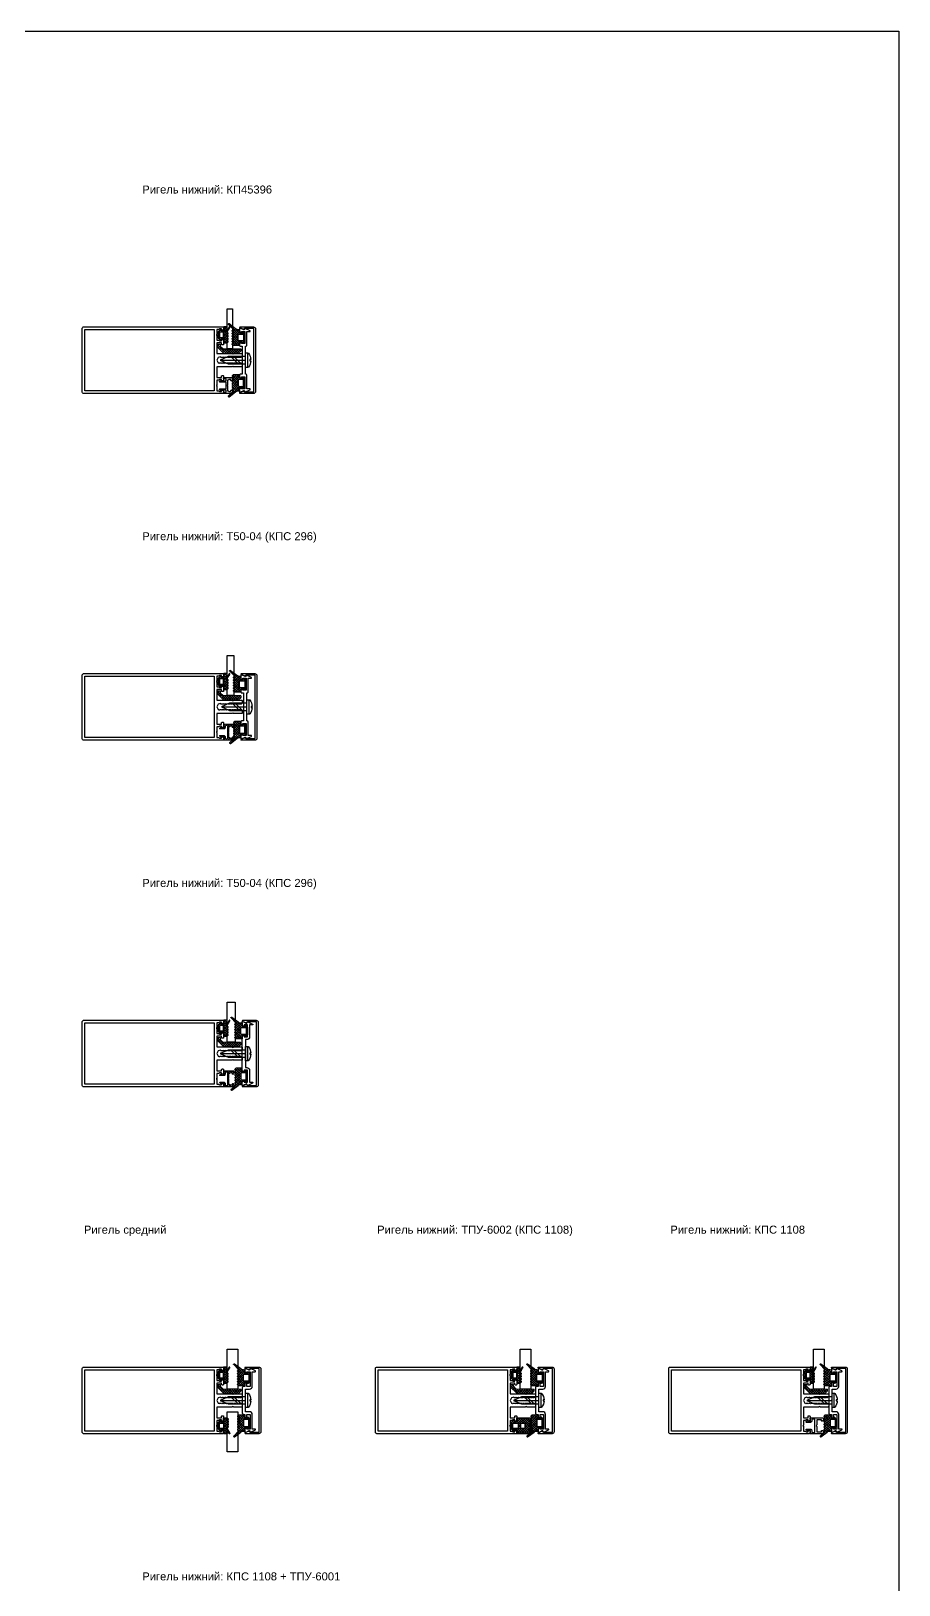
# Model space of a CAD drawing. Header units: millimetres. Extents: x 1744 to 18744, y -2272 to 2782.
# Drawn here: x 13064 to 13715, y 1411 to 2576 of the extents above; entities that cross this region are included whole.
import ezdxf

# ---------------------------------------------------------------- set-up
doc = ezdxf.new("R2010")
doc.units = ezdxf.units.MM
doc.layers.add('Steklopaket', color=5, linetype='Continuous')
doc.layers.add('подписи', color=7, linetype='Continuous')
doc.layers.add('Уплотнители', color=1, linetype='Continuous', lineweight=20)
doc.layers.add('Штриховка', color=1, linetype='Continuous', lineweight=5)
doc.styles.get("Standard").update_dxf_attribs({"font": 'arial.ttf'})

# ---------------------------------------------------------------- blocks, each defined once
blk = doc.blocks.new('КП45550')
at = {"color": 217, "true_color": 0x93278f}
blk.add_lwpolyline([(-5, 6.4, -0.198912), (-4.9, 6.6), (-4.5, 7), (-4.9, 7.4, -0.198912), (-5, 7.6), (-5, 19), (-13, 19), (-13, 15.5), (-12, 15.5, -0.414214), (-11.5, 15), (-11.5, 14.5, -0.414214), (-12, 14), (-14.4, 14, -0.116434), (-14.6, 14), (-15.3, 14.4, -0.284079), (-15.5, 14.7), (-15.5, 15.2, -0.414214), (-15.2, 15.5), (-14.5, 15.5), (-14.5, 17), (-14.9, 17.4, -0.198912), (-15, 17.6), (-15, 19), (-18.6, 19, -0.284079), (-18.8, 19.2), (-19, 19.5), (-19.2, 19.2, -0.284079), (-19.4, 19), (-23, 19), (-23, 17.6, -0.198912), (-23.1, 17.4), (-23.5, 17), (-23.5, 15.5), (-22.8, 15.5, -0.414214), (-22.5, 15.2), (-22.5, 14.7, -0.284079), (-22.7, 14.4), (-23.4, 14, -0.116434), (-23.6, 14), (-24.5, 14, -0.414214), (-25, 14.5), (-25, 119, -0.414214), (-24, 120), (24, 120, -0.414214), (25, 119), (25, 14.5, -0.414214), (24.5, 14), (23.6, 14, -0.116434), (23.4, 14), (22.7, 14.4, -0.284079), (22.5, 14.7), (22.5, 15.2, -0.414214), (22.8, 15.5), (23.5, 15.5), (23.5, 17), (23.1, 17.4, -0.198912), (23, 17.6), (23, 19), (19.4, 19, -0.284079), (19.2, 19.2), (19, 19.5), (18.8, 19.2, -0.284079), (18.6, 19), (15, 19), (15, 17.6, -0.198912), (14.9, 17.4), (14.5, 17), (14.5, 15.5), (15.2, 15.5, -0.414214), (15.5, 15.2), (15.5, 14.7, -0.284079), (15.3, 14.4), (14.6, 14, -0.116434), (14.4, 14), (12, 14, -0.414214), (11.5, 14.5), (11.5, 15, -0.414214), (12, 15.5), (13, 15.5), (13, 19), (5, 19), (5, 7.6, -0.198912), (4.9, 7.4), (4.5, 7), (4.9, 6.6, -0.198912), (5, 6.4), (5, 0.5, -0.414214), (4.5, 0), (3.1, 0, -0.198912), (2.9, 0.1), (2.1, 0.9, -0.198912), (2, 1.1), (2, 1.5, -0.284079), (2.2, 1.7), (2.5, 1.9), (2.2, 2.1, -0.284079), (2, 2.3), (2, 3.3, -0.284079), (2.2, 3.5), (2.5, 3.7), (2.2, 3.9, -0.284079), (2, 4.1), (2, 5.1, -0.284079), (2.2, 5.3), (2.5, 5.5), (2.2, 5.7, -0.284079), (2, 5.9), (2, 6.9, -0.284079), (2.2, 7.1), (2.5, 7.3), (2.2, 7.5, -0.284079), (2, 7.7), (2, 8.7, -0.284079), (2.2, 8.9), (2.5, 9.1), (2.2, 9.3, -0.284079), (2, 9.5), (2, 10.5, -0.284079), (2.2, 10.7), (2.5, 10.9), (2.2, 11.1, -0.284079), (2, 11.3), (2, 12.3, -0.284079), (2.2, 12.5), (2.5, 12.7), (2.2, 12.9, -0.284079), (2, 13.1), (2, 14.1, -0.284079), (2.2, 14.3), (2.5, 14.5), (2.2, 14.7, -0.284079), (2, 14.9), (2, 15.9, -0.284079), (2.2, 16.1), (2.5, 16.3), (2, 18), (0, 19), (-2, 18), (-2, 17.6, -0.284079), (-2.2, 17.4), (-2.5, 17.2), (-2.2, 17, -0.284079), (-2, 16.8), (-2, 15.8, -0.284079), (-2.2, 15.6), (-2.5, 15.4), (-2.2, 15.2, -0.284079), (-2, 15), (-2, 14, -0.284079), (-2.2, 13.8), (-2.5, 13.6), (-2.2, 13.4, -0.284079), (-2, 13.2), (-2, 12.2, -0.284079), (-2.2, 12), (-2.5, 11.8), (-2.2, 11.6, -0.284079), (-2, 11.4), (-2, 10.4, -0.284079), (-2.2, 10.2), (-2.5, 10), (-2.2, 9.8, -0.284079), (-2, 9.6), (-2, 8.6, -0.284079), (-2.2, 8.4), (-2.5, 8.2), (-2.2, 8, -0.284079), (-2, 7.8), (-2, 6.8, -0.284079), (-2.2, 6.6), (-2.5, 6.4), (-2.2, 6.2, -0.284079), (-2, 6), (-2, 5, -0.284079), (-2.2, 4.8), (-2.5, 4.6), (-2.2, 4.4, -0.284079), (-2, 4.2), (-2, 3.2, -0.284079), (-2.2, 3), (-2.5, 2.8), (-2.2, 2.6, -0.284079), (-2, 2.4), (-2, 1.1, -0.198912), (-2.1, 0.9), (-2.9, 0.1, -0.198912), (-3.1, 0), (-4.5, 0, -0.414214), (-5, 0.5)], format="xyb", close=True, dxfattribs=at)
blk.add_lwpolyline([(23, 21), (-23, 21), (-23, 118), (23, 118)], close=True, dxfattribs=at)
blk = doc.blocks.new('ТПУ-6001')
at = {"true_color": 0xafd9aa}
h = blk.add_hatch(dxfattribs=at)
h.set_pattern_fill('ANSI37', color=9, scale=10, angle=180, style=0)
h.set_pattern_definition([(225, (-3851.2058, 2316.4733), (0.88388348, -0.88388348), []), (315, (-3851.2058, 2316.4733), (0.88388348, 0.88388348), [])])
edge = h.paths.add_edge_path(flags=16)
edge.add_line((1.8, -1), (-1.8, -1))
edge.add_arc((-1.8, -1.2), 0.25, 90, 180)
edge.add_line((-2, -1.2), (-2, -3.8))
edge.add_arc((-1.8, -3.8), 0.25, 180, 270)
edge.add_line((-1.8, -4), (1.8, -4))
edge.add_arc((1.8, -3.8), 0.25, 270, 360)
edge.add_line((2, -3.8), (2, -1.2))
edge.add_arc((1.8, -1.2), 0.25, 0, 90)
edge = h.paths.add_edge_path()
edge.add_line((2.4, -5.7), (4, -6.6))
edge.add_arc((4.2, -6.4), 0.25, 241.5196, 270)
edge.add_line((4.2, -6.6), (5.8, -6.6))
edge.add_arc((5.8, -6.4), 0.25, 270, 360)
edge.add_line((6, -6.4), (6, -4.2))
edge.add_arc((5.8, -4.2), 0.25, 0, 90)
edge.add_line((5.8, -4), (3.2, -4))
edge.add_arc((3.2, -3.8), 0.25, 180, 270, ccw=False)
edge.add_line((3, -3.8), (3, -2.2))
edge.add_arc((3.2, -2.2), 0.25, 90, 180, ccw=False)
edge.add_line((3.2, -2), (3.9, -2))
edge.add_arc((3.9, -1.8), 0.25, 270, 405.0646)
edge.add_line((4.1, -1.6), (2.6, -0.1))
edge.add_arc((2.4, -0.3), 0.25, 45.0646, 90)
edge.add_line((2.4, 0), (-2.4, 0))
edge.add_arc((-2.4, -0.3), 0.25, 90, 134.9354)
edge.add_line((-2.6, -0.1), (-4.1, -1.6))
edge.add_arc((-3.9, -1.8), 0.25, 134.9354, 270)
edge.add_line((-3.9, -2), (-3.2, -2))
edge.add_arc((-3.2, -2.2), 0.25, 0, 90, ccw=False)
edge.add_line((-3, -2.2), (-3, -3.8))
edge.add_arc((-3.2, -3.8), 0.25, -90, 0, ccw=False)
edge.add_line((-3.2, -4), (-5.8, -4))
edge.add_arc((-5.8, -4.2), 0.25, 90, 180)
edge.add_line((-6, -4.2), (-6, -6.5))
edge.add_arc((-5.7, -6.5), 0.25, 180, 225)
edge.add_line((-5.9, -6.7), (-5.2, -7.4))
edge.add_arc((-5, -7.2), 0.25, 225, 315)
edge.add_line((-4.8, -7.4), (-4.2, -6.8))
edge.add_arc((-4, -7), 0.25, 45, 135, ccw=False)
edge.add_line((-3.8, -6.8), (-3.2, -7.4))
edge.add_arc((-3, -7.2), 0.25, 225, 315)
edge.add_line((-2.8, -7.4), (-2.2, -6.8))
edge.add_arc((-2, -7), 0.25, 45, 135, ccw=False)
edge.add_line((-1.8, -6.8), (-1.2, -7.4))
edge.add_arc((-1, -7.2), 0.25, 225, 315)
edge.add_line((-0.8, -7.4), (-0.2, -6.8))
edge.add_arc((0, -7), 0.25, 45, 135, ccw=False)
edge.add_line((0.2, -6.8), (0.8, -7.4))
edge.add_arc((1, -7.2), 0.25, 225, 315)
edge.add_line((1.2, -7.4), (1.9, -6.7))
edge.add_arc((2, -6.9), 0.25, 61.5196, 135, ccw=False)
edge.add_line((2.2, -6.7), (5.6, -8.6))
edge.add_arc((5.7, -8.4), 0.25, 241.5196, 421.5196)
edge.add_line((5.9, -8.1), (2.1, -6.1))
edge.add_arc((2.3, -5.9), 0.25, 61.5196, 241.5196, ccw=False)
at = {"color": 9, "true_color": 0xafd9aa}
for points in [[(2.4, -5.7), (4, -6.6, 0.124913), (4.2, -6.6), (5.8, -6.6, 0.414214), (6, -6.4), (6, -4.2, 0.414214), (5.8, -4), (3.2, -4, -0.414214), (3, -3.8), (3, -2.2, -0.414214), (3.2, -2), (3.9, -2, 0.668587), (4.1, -1.6), (2.6, -0.1, 0.198619), (2.4, 0), (-2.4, 0, 0.198619), (-2.6, -0.1), (-4.1, -1.6, 0.668587), (-3.9, -2), (-3.2, -2, -0.414214), (-3, -2.2), (-3, -3.8, -0.414214), (-3.2, -4), (-5.8, -4, 0.414214), (-6, -4.2), (-6, -6.5, 0.198912), (-5.9, -6.7), (-5.2, -7.4, 0.414214), (-4.8, -7.4), (-4.2, -6.8, -0.414214), (-3.8, -6.8), (-3.2, -7.4, 0.414214), (-2.8, -7.4), (-2.2, -6.8, -0.414214), (-1.8, -6.8), (-1.2, -7.4, 0.414214), (-0.8, -7.4), (-0.2, -6.8, -0.414214), (0.2, -6.8), (0.8, -7.4, 0.414214), (1.2, -7.4), (1.9, -6.7, -0.332076), (2.2, -6.7), (5.6, -8.6, 1), (5.9, -8.1), (2.1, -6.1, -1)], [(1.8, -1), (-1.8, -1, 0.414214), (-2, -1.2), (-2, -3.8, 0.414214), (-1.8, -4), (1.8, -4, 0.414214), (2, -3.8), (2, -1.2, 0.414214)]]:
    blk.add_lwpolyline(points, format="xyb", close=True, dxfattribs=at)
blk = doc.blocks.new('КПС 917')
blk.add_lwpolyline([(10.5, 1.1), (0.6, 1.1, 0.198912), (0.4, 1), (0, 0.6), (-0.4, 1, 0.198912), (-0.6, 1.1), (-10.5, 1.1, 0.414214), (-11.5, 2.1), (-21.5, 2.1), (-21.5, 4.3, 0.414214), (-21.8, 4.6), (-21.8, 4.6, 0.291473), (-22.1, 4.4), (-23.8, 0.8, 0.414214), (-23.6, 0.4), (-22.9, 0.1, -0.414214), (-22.7, -0.3), (-24, -3, 0.548619), (-23.7, -3.4), (-21.6, -3.4, 0.116434), (-21.4, -3.4), (-20.7, -3, 0.284079), (-20.5, -2.7), (-20.5, -2.2, 0.414214), (-20.8, -1.9), (-21.5, -1.9), (-21.5, 0.6), (-12.5, 0.6), (-12.5, -1.9), (-13.2, -1.9, 0.414214), (-13.5, -2.2), (-13.5, -2.7, 0.284079), (-13.3, -3), (-12.6, -3.4, 0.116434), (-12.4, -3.4), (-11, -3.4, 0.414214), (-10.5, -2.9), (-10.5, -1.4), (10.5, -1.4), (10.5, -2.9, 0.414214), (11, -3.4), (12.4, -3.4, 0.116434), (12.6, -3.4), (13.3, -3, 0.284079), (13.5, -2.7), (13.5, -2.2, 0.414214), (13.2, -1.9), (12.5, -1.9), (12.5, 0.6), (21.5, 0.6), (21.5, -1.9), (20.8, -1.9, 0.414214), (20.5, -2.2), (20.5, -2.7, 0.284079), (20.7, -3), (21.4, -3.4, 0.116434), (21.6, -3.4), (23.7, -3.4, 0.548619), (24, -3), (22.7, -0.3, -0.414214), (22.9, 0.1), (23.6, 0.4, 0.414214), (23.8, 0.8), (22.1, 4.4, 0.291473), (21.8, 4.6), (21.8, 4.6, 0.414214), (21.5, 4.3), (21.5, 2.1), (11.5, 2.1, 0.414214)], format="xyb", close=True)
blk = doc.blocks.new('ТПУ-007ММ')
at = {"true_color": 0xafd9aa}
h = blk.add_hatch(dxfattribs=at)
h.set_pattern_fill('ANSI37', color=9, scale=10, angle=180, style=0)
h.set_pattern_definition([(225, (-3851.0623, 2334.4012), (0.88388348, -0.88388348), []), (315, (-3851.0623, 2334.4012), (0.88388348, 0.88388348), [])])
edge = h.paths.add_edge_path(flags=16)
edge.add_line((2.1, -1), (-2.1, -1))
edge.add_arc((-2.1, -1.5), 0.5, 90, 180)
edge.add_line((-2.6, -1.5), (-2.6, -4.5))
edge.add_arc((-2.1, -4.5), 0.5, 180, 270)
edge.add_line((-2.1, -5), (2.1, -5))
edge.add_arc((2.1, -4.5), 0.5, 270, 360)
edge.add_line((2.6, -4.5), (2.6, -1.5))
edge.add_arc((2.1, -1.5), 0.5, 0, 90)
edge = h.paths.add_edge_path()
edge.add_arc((-3.8, -2.2), 0.25, 0, 90, ccw=False)
edge.add_line((-3.6, -2.2), (-3.6, -3.8))
edge.add_arc((-3.8, -3.8), 0.25, -90, 0, ccw=False)
edge.add_line((-3.8, -4), (-5.8, -4))
edge.add_arc((-5.8, -4.2), 0.25, 90, 180)
edge.add_line((-6, -4.2), (-6, -8.6))
edge.add_arc((-5.8, -8.6), 0.2, 180, 225)
edge.add_line((-5.9, -8.8), (-5.2, -9.5))
edge.add_arc((-5, -9.3), 0.25, 225, 315)
edge.add_line((-4.8, -9.5), (-4.2, -8.9))
edge.add_arc((-4, -9.1), 0.25, 45, 135, ccw=False)
edge.add_line((-3.8, -8.9), (-3.2, -9.5))
edge.add_arc((-3, -9.3), 0.25, 225, 315)
edge.add_line((-2.8, -9.5), (-2.2, -8.9))
edge.add_arc((-2, -9.1), 0.25, 45, 135, ccw=False)
edge.add_line((-1.8, -8.9), (-1.2, -9.5))
edge.add_arc((-1, -9.3), 0.25, 225, 315)
edge.add_line((-0.8, -9.5), (-0.2, -8.9))
edge.add_arc((0, -9.1), 0.25, 45, 135, ccw=False)
edge.add_line((0.2, -8.9), (0.8, -9.5))
edge.add_arc((1, -9.3), 0.25, 225, 315)
edge.add_line((1.2, -9.5), (1.8, -8.9))
edge.add_arc((2, -9.1), 0.25, 45, 135, ccw=False)
edge.add_line((2.2, -8.9), (2.8, -9.5))
edge.add_arc((3, -9.3), 0.25, 225, 315)
edge.add_line((3.2, -9.5), (3.8, -8.9))
edge.add_arc((4, -9.1), 0.25, 45, 135, ccw=False)
edge.add_line((4.2, -8.9), (4.8, -9.5))
edge.add_arc((5, -9.3), 0.25, 225, 315)
edge.add_line((5.2, -9.5), (5.8, -8.9))
edge.add_arc((6, -9.1), 0.25, 45, 135, ccw=False)
edge.add_line((6.2, -8.9), (9.8, -12.4))
edge.add_arc((10, -12.2), 0.25, 225, 315)
edge.add_line((10.2, -12.4), (10.4, -12.2))
edge.add_arc((10.2, -12), 0.25, 315, 380.2249)
edge.add_line((10.4, -11.9), (6.8, -7.1))
edge.add_arc((10, -4.7), 4, 180, 216.7605, ccw=False)
edge.add_line((6, -4.7), (6, -4.3))
edge.add_arc((5.7, -4.3), 0.3, 360, 450)
edge.add_line((5.7, -4), (3.9, -4))
edge.add_arc((3.9, -3.8), 0.25, 180, 270, ccw=False)
edge.add_line((3.6, -3.8), (3.6, -2.2))
edge.add_arc((3.9, -2.2), 0.25, 90, 180, ccw=False)
edge.add_line((3.9, -2), (4.1, -2))
edge.add_arc((4.1, -1.7), 0.25, 270, 405.0646)
edge.add_line((4.3, -1.6), (2.6, -0.1))
edge.add_arc((2.4, -0.2), 0.25, 45.0646, 90)
edge.add_line((2.4, 0), (-2.4, 0))
edge.add_arc((-2.4, -0.2), 0.25, 90, 134.9354)
edge.add_line((-2.6, -0.1), (-4.3, -1.6))
edge.add_arc((-4.1, -1.7), 0.25, 134.9354, 270)
edge.add_line((-4.1, -2), (-3.8, -2))
at = {"color": 9, "true_color": 0xafd9aa}
for points in [[(-3.8, -2, -0.414214), (-3.6, -2.2), (-3.6, -3.8, -0.414214), (-3.8, -4), (-5.8, -4, 0.414214), (-6, -4.2), (-6, -8.6, 0.198912), (-5.9, -8.8), (-5.2, -9.5, 0.414214), (-4.8, -9.5), (-4.2, -8.9, -0.414214), (-3.8, -8.9), (-3.2, -9.5, 0.414214), (-2.8, -9.5), (-2.2, -8.9, -0.414214), (-1.8, -8.9), (-1.2, -9.5, 0.414214), (-0.8, -9.5), (-0.2, -8.9, -0.414214), (0.2, -8.9), (0.8, -9.5, 0.414214), (1.2, -9.5), (1.8, -8.9, -0.414214), (2.2, -8.9), (2.8, -9.5, 0.414214), (3.2, -9.5), (3.8, -8.9, -0.414214), (4.2, -8.9), (4.8, -9.5, 0.414214), (5.2, -9.5), (5.8, -8.9, -0.414214), (6.2, -8.9), (9.8, -12.4, 0.414214), (10.2, -12.4), (10.4, -12.2, 0.292538), (10.4, -11.9), (6.8, -7.1, -0.161788), (6, -4.7), (6, -4.3, 0.414214), (5.7, -4), (3.9, -4, -0.414214), (3.6, -3.8), (3.6, -2.2, -0.414214), (3.9, -2), (4.1, -2, 0.668587), (4.3, -1.6), (2.6, -0.1, 0.198619), (2.4, 0), (-2.4, 0, 0.198619), (-2.6, -0.1), (-4.3, -1.6, 0.668587), (-4.1, -2)], [(2.1, -1), (-2.1, -1, 0.414214), (-2.6, -1.5), (-2.6, -4.5, 0.414214), (-2.1, -5), (2.1, -5, 0.414214), (2.6, -4.5), (2.6, -1.5, 0.414214)]]:
    blk.add_lwpolyline(points, format="xyb", close=True, dxfattribs=at)
blk = doc.blocks.new('КП45309')
at = {"color": 0}
blk.add_lwpolyline([(-23.5, 2.5), (23.5, 2.5, -0.414214), (25, 1), (25, -9.1, -0.802585), (24.2, -9.2), (23.2, -6.9, -0.401559), (23.5, -6, 0.279739), (23.8, -5.5), (23.8, 1.3), (-23.8, 1.3), (-23.8, -5.5, 0.279739), (-23.5, -6, -0.401559), (-23.2, -6.9), (-24.2, -9.2, -0.802585), (-25, -9.1), (-25, 1, -0.414214)], format="xyb", close=True, dxfattribs=at)
blk = doc.blocks.new('ВС 5.5х19 А2 DIN7981')
for p, q in [((0, 7.1), (0, -11.9)), ((-5.4, -13.6), (5.4, -13.6))]:
    blk.add_line(p, q)
for points in [[(2.7, -11.9), (2.7, 1.2), (0, 7.1), (-2.7, 1.2), (-2.7, -11.9)], [(-2.7, -8.5), (2.7, -3), (2.7, -0.8), (-2.7, -6.3)]]:
    blk.add_lwpolyline(points, close=True)
blk.add_lwpolyline([(-0.4, -15.8, -0.161849), (-5.2, -14, -0.223888), (-5.4, -13.6), (-5.4, -11.9), (5.4, -11.9), (5.4, -13.6, -0.223888), (5.2, -14, -0.161849), (0.4, -15.8), (0.4, -15.1), (-0.4, -15.1)], format="xyb", close=True)
blk = doc.blocks.new('ТПУ-011')
at = {"layer": 'Штриховка', "lineweight": 5}
h = blk.add_hatch(dxfattribs=at)
h.set_pattern_fill('ANSI37', color=256, scale=10, angle=180, style=0)
h.set_pattern_definition([(225, (-4751.2556, 2335.0921), (0.88388348, -0.88388348), []), (315, (-4751.2556, 2335.0921), (0.88388348, 0.88388348), [])])
edge = h.paths.add_edge_path()
edge.add_arc((7, 4.1), 0.5, 90, 180, ccw=False)
edge.add_line((7, 4.6), (8.5, 4.6))
edge.add_arc((8.5, 4.1), 0.5, 0, 90, ccw=False)
edge.add_line((9, 4.1), (9, 3.2))
edge.add_arc((8, 3.2), 1, -45, 0, ccw=False)
edge.add_line((8.7, 2.5), (4.1, -2.1))
edge.add_arc((3.4, -1.4), 1, 270, 315, ccw=False)
edge.add_line((3.4, -2.4), (-6.8, -2.4))
edge.add_arc((-6.8, -1.9), 0.5, 225, 270, ccw=False)
edge.add_line((-7.1, -2.2), (-8.8, -0.5))
edge.add_arc((-8.5, -0.2), 0.5, 180, 225, ccw=False)
edge.add_line((-9, -0.2), (-9, 0.6))
edge.add_arc((-8.5, 0.6), 0.5, 90, 180, ccw=False)
edge.add_line((-8.5, 1.1), (4.3, 1.1))
edge.add_arc((4.3, 1.6), 0.5, 270, 315)
edge.add_line((4.7, 1.3), (6.4, 3))
edge.add_arc((6, 3.3), 0.5, 315, 360)
edge.add_line((6.5, 3.3), (6.5, 4.1))
at = {"layer": 'Уплотнители'}
blk.add_lwpolyline([(6.5, 4.1, -0.414214), (7, 4.6), (8.5, 4.6, -0.414214), (9, 4.1), (9, 3.2, -0.198912), (8.7, 2.5), (4.1, -2.1, -0.198912), (3.4, -2.4), (-6.8, -2.4, -0.198912), (-7.1, -2.2), (-8.8, -0.5, -0.198912), (-9, -0.2), (-9, 0.6, -0.414214), (-8.5, 1.1), (4.3, 1.1, 0.198912), (4.7, 1.3), (6.4, 3, 0.198912), (6.5, 3.3)], format="xyb", close=True, dxfattribs=at)
blk = doc.blocks.new('КП45396')
blk.add_lwpolyline([(-2.5, 0), (-2.5, -4.7, -0.668179), (-3.1, -4.9), (-3.7, -4.3, -0.414214), (-3.7, -3.8), (-3.6, -3.8, 0.198912), (-3.5, -3.4), (-3.5, 0), (-5, 0), (-5, -1.7, -0.414214), (-5.3, -2), (-5.7, -2, -0.414214), (-6, -1.7), (-6, -1.7), (-6, 4.5, -0.414214), (-5.5, 5), (-4.6, 5, -0.116434), (-4.4, 5), (-3.7, 4.6, -0.284079), (-3.5, 4.3), (-3.5, 3.8, -0.414214), (-3.8, 3.5), (-4.5, 3.5), (-4.5, 2), (-4.1, 1.6, -0.198912), (-4, 1.4), (-4, 1), (-0.4, 1, -0.284079), (-0.2, 0.8), (0, 0.5), (0.2, 0.8, -0.284079), (0.4, 1), (4, 1), (4, 1.4, -0.198912), (4.1, 1.6), (4.5, 2), (4.5, 3.5), (3.8, 3.5, -0.414214), (3.5, 3.8), (3.5, 4.3, -0.284079), (3.7, 4.6), (4.4, 5, -0.116434), (4.6, 5), (5.5, 5, -0.414214), (6, 4.5), (6, -1.7), (6, -1.7, -0.414214), (5.7, -2), (5.3, -2, -0.414214), (5, -1.7), (5, 0), (3.5, 0), (3.5, -3.4, 0.198912), (3.6, -3.8), (3.7, -3.8, -0.414214), (3.7, -4.3), (3.1, -4.9, -0.668179), (2.5, -4.7), (2.5, 0)], format="xyb", close=True)
blk = doc.blocks.new('Т50-04')
at = {"layer": 'Штриховка', "lineweight": 5}
h = blk.add_hatch(dxfattribs=at)
h.set_pattern_fill('ANSI37', color=256, scale=0.4, angle=90, style=0)
h.set_pattern_definition([(135, (70.9065, -539.6547), (-0.8980256, -0.8980256), []), (225, (70.9065, -539.6547), (0.8980256, -0.8980256), [])])
edge = h.paths.add_edge_path()
edge.add_line((0.7, 0), (1.1, 0.4))
edge.add_arc((0.9, 0.6), 0.3, 315, 360)
edge.add_line((1.2, 0.6), (1.2, 4))
edge.add_line((1.2, 4), (1.6, 4))
edge.add_arc((1.6, 4.3), 0.3, 270, 315)
edge.add_line((1.8, 4.1), (2.2, 4.5))
edge.add_line((2.2, 4.5), (3.7, 4.5))
edge.add_line((3.7, 4.5), (3.7, 3.8))
edge.add_arc((4, 3.8), 0.3, 180, 270)
edge.add_line((4, 3.5), (4.5, 3.5))
edge.add_arc((4.5, 3.8), 0.3, 270, 333.4349)
edge.add_line((4.8, 3.7), (5.2, 4.4))
edge.add_arc((4.9, 4.6), 0.3, 333.4349, 360)
edge.add_line((5.2, 4.6), (5.2, 5.5))
edge.add_arc((4.7, 5.5), 0.5, 360, 450)
edge.add_line((4.7, 6), (-2.5, 6))
edge.add_arc((-2.5, 5.7), 0.3, 90, 180)
edge.add_line((-2.8, 5.7), (-2.8, 5.1))
edge.add_arc((-2.5, 5.1), 0.3, 180, 270)
edge.add_line((-2.5, 4.8), (-2.5, 3.5))
edge.add_line((-2.5, 3.5), (-4.4, 3.5))
edge.add_line((-4.4, 3.5), (-4.6, 3.7))
edge.add_arc((-4.8, 3.5), 0.3, 405, 495)
edge.add_line((-5, 3.7), (-5.7, 3))
edge.add_arc((-5.5, 2.8), 0.317, 135, 270)
edge.add_line((-5.5, 2.5), (-2.5, 2.5))
edge.add_arc((-2.5, 3.5), 1, 270, 360)
edge.add_line((-1.5, 3.5), (-1.5, 5))
edge.add_line((-1.5, 5), (0, 5))
edge.add_line((0, 5), (0, -5))
edge.add_line((0, -5), (-1.5, -5))
edge.add_line((-1.5, -5), (-1.5, -3.5))
edge.add_arc((-2.5, -3.5), 1, 360, 450)
edge.add_line((-2.5, -2.5), (-5.5, -2.5))
edge.add_arc((-5.5, -2.8), 0.317, 90, 225)
edge.add_line((-5.7, -3), (-5, -3.7))
edge.add_arc((-4.8, -3.5), 0.3, 225, 315)
edge.add_line((-4.6, -3.7), (-4.4, -3.5))
edge.add_line((-4.4, -3.5), (-2.5, -3.5))
edge.add_line((-2.5, -3.5), (-2.5, -4.8))
edge.add_arc((-2.5, -5.1), 0.3, 90, 180)
edge.add_line((-2.8, -5.1), (-2.8, -5.7))
edge.add_arc((-2.5, -5.7), 0.3, 180, 270)
edge.add_line((-2.5, -6), (4.7, -6))
edge.add_arc((4.7, -5.5), 0.5, 270, 360)
edge.add_line((5.2, -5.5), (5.2, -4.6))
edge.add_arc((4.9, -4.6), 0.3, 360, 386.5651)
edge.add_line((5.2, -4.4), (4.8, -3.7))
edge.add_arc((4.5, -3.8), 0.3, 386.5651, 450)
edge.add_line((4.5, -3.5), (4, -3.5))
edge.add_arc((4, -3.8), 0.3, 450, 540)
edge.add_line((3.7, -3.8), (3.7, -4.5))
edge.add_line((3.7, -4.5), (2.2, -4.5))
edge.add_line((2.2, -4.5), (1.8, -4.1))
edge.add_arc((1.6, -4.3), 0.3, 405, 450)
edge.add_line((1.6, -4), (1.2, -4))
edge.add_line((1.2, -4), (1.2, -0.6))
edge.add_arc((0.9, -0.6), 0.3, 360, 405)
edge.add_line((1.1, -0.4), (0.7, 0))
at = {"layer": 'Уплотнители'}
blk.add_lwpolyline([(0.7, 0), (1.1, 0.4, 0.198912), (1.2, 0.6), (1.2, 4), (1.6, 4, 0.198912), (1.8, 4.1), (2.2, 4.5), (3.7, 4.5), (3.7, 3.8, 0.414214), (4, 3.5), (4.5, 3.5, 0.284079), (4.8, 3.7), (5.2, 4.4, 0.116434), (5.2, 4.6), (5.2, 5.5, 0.414214), (4.7, 6), (-2.5, 6, 0.414214), (-2.8, 5.7), (-2.8, 5.1, 0.414214), (-2.5, 4.8), (-2.5, 3.5), (-4.4, 3.5), (-4.6, 3.7, 0.414214), (-5, 3.7), (-5.7, 3, 0.668179), (-5.5, 2.5), (-2.5, 2.5, 0.414214), (-1.5, 3.5), (-1.5, 5), (0, 5), (0, -5), (-1.5, -5), (-1.5, -3.5, 0.414214), (-2.5, -2.5), (-5.5, -2.5, 0.668179), (-5.7, -3), (-5, -3.7, 0.414214), (-4.6, -3.7), (-4.4, -3.5), (-2.5, -3.5), (-2.5, -4.8, 0.414214), (-2.8, -5.1), (-2.8, -5.7, 0.414214), (-2.5, -6), (4.7, -6, 0.414214), (5.2, -5.5), (5.2, -4.6, 0.116434), (5.2, -4.4), (4.8, -3.7, 0.284079), (4.5, -3.5), (4, -3.5, 0.414214), (3.7, -3.8), (3.7, -4.5), (2.2, -4.5), (1.8, -4.1, 0.198912), (1.6, -4), (1.2, -4), (1.2, -0.6, 0.198912), (1.1, -0.4), (0.7, 0)], format="xyb", dxfattribs=at)
blk = doc.blocks.new('КП45313-2')
blk.add_lwpolyline([(-12.4, -2.6, -0.116434), (-12.6, -2.6), (-13.3, -2.2, -0.284079), (-13.5, -1.9), (-13.5, -1.4, -0.414214), (-13.2, -1.1), (-12.5, -1.1), (-12.5, 1.4), (-21.5, 1.4), (-21.5, -1.1), (-20.8, -1.1, -0.414214), (-20.5, -1.4), (-20.5, -1.9, -0.284079), (-20.7, -2.2), (-21.4, -2.6, -0.116434), (-21.6, -2.6), (-23.7, -2.6, -0.548619), (-24, -2.2), (-22.7, 0.5, 0.414214), (-22.9, 0.9), (-23.6, 1.2, -0.414214), (-23.8, 1.6), (-22.1, 5.2, -0.291473), (-21.8, 5.4), (-21.8, 5.4, -0.414214), (-21.5, 5.1), (-21.5, 2.9), (-12.5, 2.9, -0.414214), (-10.5, 0.9), (-10.5, -0.1), (-0.4, -0.1, -0.284079), (-0.2, -0.3), (0, -0.6), (0.2, -0.3, -0.284079), (0.4, -0.1), (10.5, -0.1), (10.5, 0.9, -0.414214), (12.5, 2.9), (21.5, 2.9), (21.5, 5.1, -0.414214), (21.8, 5.4), (21.8, 5.4, -0.291473), (22.1, 5.2), (23.8, 1.6, -0.414214), (23.6, 1.2), (22.9, 0.9, 0.414214), (22.7, 0.5), (24, -2.2, -0.548619), (23.7, -2.6), (21.6, -2.6, -0.116434), (21.4, -2.6), (20.7, -2.2, -0.284079), (20.5, -1.9), (20.5, -1.4, -0.414214), (20.8, -1.1), (21.5, -1.1), (21.5, 1.4), (12.5, 1.4), (12.5, -1.1), (13.2, -1.1, -0.414214), (13.5, -1.4), (13.5, -1.9, -0.284079), (13.3, -2.2), (12.6, -2.6, -0.116434), (12.4, -2.6)], format="xyb", close=True)
blk = doc.blocks.new('КПС 758')
blk.add_lwpolyline([(-23.8, 2.3, 0.414214), (-23.6, 1.9), (-22.9, 1.6, -0.414214), (-22.7, 1.2), (-24, -1.5, 0.548619), (-23.7, -1.9), (-21.6, -1.9, 0.116434), (-21.4, -1.9), (-20.7, -1.5, 0.284079), (-20.5, -1.2), (-20.5, -0.7, 0.414214), (-20.8, -0.4), (-21.5, -0.4), (-21.5, 2.1), (-10.5, 2.1), (-10.5, -0.4), (-13.2, -0.4, 0.414214), (-13.5, -0.7), (-13.5, -1.2, 0.284079), (-13.3, -1.5), (-12.6, -1.9, 0.116434), (-12.4, -1.9), (-10.5, -1.9), (-10.5, -2.9, 0.414214), (-9.5, -3.9), (9.5, -3.9, 0.414214), (10.5, -2.9), (10.5, -1.9), (12.4, -1.9, 0.116434), (12.6, -1.9), (13.3, -1.5, 0.284079), (13.5, -1.2), (13.5, -0.7, 0.414214), (13.2, -0.4), (10.5, -0.4), (10.5, 2.1), (21.5, 2.1), (21.5, -0.4), (20.8, -0.4, 0.414214), (20.5, -0.7), (20.5, -1.2, 0.284079), (20.7, -1.5), (21.4, -1.9, 0.116434), (21.6, -1.9), (23.7, -1.9, 0.548619), (24, -1.5), (22.7, 1.2, -0.414214), (22.9, 1.6), (23.6, 1.9, 0.414214), (23.8, 2.3), (22.1, 5.9, 0.291473), (21.8, 6.1), (21.8, 6.1, 0.414214), (21.5, 5.8), (21.5, 3.6), (10.5, 3.6, 0.414214), (8.5, 1.6), (8.5, -1.4), (0.6, -1.4, 0.198912), (0.4, -1.5), (0, -1.9), (-0.4, -1.5, 0.198912), (-0.6, -1.4), (-8.5, -1.4), (-8.5, 1.6, 0.414214), (-10.5, 3.6), (-21.5, 3.6), (-21.5, 5.8, 0.414214), (-21.8, 6.1), (-21.8, 6.1, 0.291473), (-22.1, 5.9)], format="xyb", close=True)
blk = doc.blocks.new('ТПУ-6002')
at = {"true_color": 0xafd9aa}
h = blk.add_hatch(dxfattribs=at)
h.set_pattern_fill('ANSI37', color=9, scale=10, angle=180, style=0)
h.set_pattern_definition([(225, (359.6389, 110.4286), (0.8838835, -0.8838835), []), (315, (359.6389, 110.4286), (0.8838835, 0.8838835), [])])
edge = h.paths.add_edge_path(flags=16)
edge.add_line((1.8, -1), (-1.8, -1))
edge.add_arc((-1.8, -1.2), 0.25, 90, 180)
edge.add_line((-2, -1.2), (-2, -4.8))
edge.add_arc((-1.8, -4.8), 0.25, 180, 270)
edge.add_line((-1.8, -5), (1.8, -5))
edge.add_arc((1.8, -4.8), 0.25, 270, 360)
edge.add_line((2, -4.8), (2, -1.2))
edge.add_arc((1.8, -1.2), 0.25, 0, 90)
edge = h.paths.add_edge_path()
edge.add_line((2.4, -12.7), (4, -13.6))
edge.add_arc((4.2, -13.4), 0.25, 241.5196, 270)
edge.add_line((4.2, -13.6), (5.8, -13.6))
edge.add_arc((5.8, -13.3), 0.25, 270, 360)
edge.add_line((6, -13.3), (6, -4.2))
edge.add_arc((5.8, -4.2), 0.25, 0, 90)
edge.add_line((5.8, -4), (3.2, -4))
edge.add_arc((3.2, -3.8), 0.25, 180, 270, ccw=False)
edge.add_line((3, -3.8), (3, -2.2))
edge.add_arc((3.2, -2.2), 0.25, 90, 180, ccw=False)
edge.add_line((3.2, -2), (3.9, -2))
edge.add_arc((3.9, -1.7), 0.25, 270, 405.0646)
edge.add_line((4.1, -1.6), (2.6, -0.1))
edge.add_arc((2.4, -0.2), 0.25, 45.0646, 90)
edge.add_line((2.4, 0), (-2.4, 0))
edge.add_arc((-2.4, -0.3), 0.25, 90, 134.9354)
edge.add_line((-2.6, -0.1), (-4.1, -1.6))
edge.add_arc((-3.9, -1.7), 0.25, 134.9354, 270)
edge.add_line((-3.9, -2), (-3.2, -2))
edge.add_arc((-3.2, -2.2), 0.25, 0, 90, ccw=False)
edge.add_line((-3, -2.2), (-3, -3.8))
edge.add_arc((-3.2, -3.8), 0.25, -90, 0, ccw=False)
edge.add_line((-3.2, -4), (-5.8, -4))
edge.add_arc((-5.8, -4.2), 0.25, 90, 180)
edge.add_line((-6, -4.2), (-6, -13.5))
edge.add_arc((-5.7, -13.5), 0.25, 180, 225)
edge.add_line((-5.9, -13.7), (-5.2, -14.4))
edge.add_arc((-5, -14.2), 0.25, 225, 315)
edge.add_line((-4.8, -14.4), (-4.2, -13.8))
edge.add_arc((-4, -14), 0.25, 45, 135, ccw=False)
edge.add_line((-3.8, -13.8), (-3.2, -14.4))
edge.add_arc((-3, -14.2), 0.25, 225, 315)
edge.add_line((-2.8, -14.4), (-2.2, -13.8))
edge.add_arc((-2, -14), 0.25, 45, 135, ccw=False)
edge.add_line((-1.8, -13.8), (-1.2, -14.4))
edge.add_arc((-1, -14.2), 0.25, 225, 315)
edge.add_line((-0.8, -14.4), (-0.2, -13.8))
edge.add_arc((0, -14), 0.25, 45, 135, ccw=False)
edge.add_line((0.2, -13.8), (0.8, -14.4))
edge.add_arc((1, -14.2), 0.25, 225, 315)
edge.add_line((1.2, -14.4), (1.9, -13.7))
edge.add_arc((2, -13.9), 0.25, 61.5196, 135, ccw=False)
edge.add_line((2.2, -13.7), (5.6, -15.6))
edge.add_arc((5.7, -15.3), 0.25, 241.5196, 421.5196)
edge.add_line((5.9, -15.1), (2.1, -13.1))
edge.add_arc((2.3, -12.9), 0.25, 61.5196, 241.5196, ccw=False)
edge = h.paths.add_edge_path(flags=16)
edge.add_line((1.8, -7), (-1.8, -7))
edge.add_arc((-1.8, -7.2), 0.25, 90, 180)
edge.add_line((-2, -7.2), (-2, -9.8))
edge.add_arc((-1.8, -9.8), 0.25, 180, 270)
edge.add_line((-1.8, -10), (1.8, -10))
edge.add_arc((1.8, -9.8), 0.25, 270, 360)
edge.add_line((2, -9.8), (2, -7.2))
edge.add_arc((1.8, -7.2), 0.25, 0, 90)
at = {"color": 9, "true_color": 0xafd9aa}
for points in [[(2.4, -12.7), (4, -13.6, 0.124913), (4.2, -13.6), (5.8, -13.6, 0.414214), (6, -13.3), (6, -4.2, 0.414214), (5.8, -4), (3.2, -4, -0.414214), (3, -3.8), (3, -2.2, -0.414214), (3.2, -2), (3.9, -2, 0.668587), (4.1, -1.6), (2.6, -0.1, 0.198619), (2.4, 0), (-2.4, 0, 0.198619), (-2.6, -0.1), (-4.1, -1.6, 0.668587), (-3.9, -2), (-3.2, -2, -0.414214), (-3, -2.2), (-3, -3.8, -0.414214), (-3.2, -4), (-5.8, -4, 0.414214), (-6, -4.2), (-6, -13.5, 0.198912), (-5.9, -13.7), (-5.2, -14.4, 0.414214), (-4.8, -14.4), (-4.2, -13.8, -0.414214), (-3.8, -13.8), (-3.2, -14.4, 0.414214), (-2.8, -14.4), (-2.2, -13.8, -0.414214), (-1.8, -13.8), (-1.2, -14.4, 0.414214), (-0.8, -14.4), (-0.2, -13.8, -0.414214), (0.2, -13.8), (0.8, -14.4, 0.414214), (1.2, -14.4), (1.9, -13.7, -0.332076), (2.2, -13.7), (5.6, -15.6, 1), (5.9, -15.1), (2.1, -13.1, -1)], [(1.8, -1), (-1.8, -1, 0.414214), (-2, -1.2), (-2, -4.8, 0.414214), (-1.8, -5), (1.8, -5, 0.414214), (2, -4.8), (2, -1.2, 0.414214)], [(1.8, -7), (-1.8, -7, 0.414214), (-2, -7.2), (-2, -9.8, 0.414214), (-1.8, -10), (1.8, -10, 0.414214), (2, -9.8), (2, -7.2, 0.414214)]]:
    blk.add_lwpolyline(points, format="xyb", close=True, dxfattribs=at)
blk = doc.blocks.new('КПС 1108')
blk.add_lwpolyline([(5.7, -3.5), (5.1, -3.5, -0.414214), (4.8, -3.2), (3.5, -3.2), (3.5, -5, 0.198912), (3.6, -5.2), (3.7, -5.3, -0.414214), (3.7, -5.8), (3.1, -6.4, -0.668179), (2.5, -6.2), (2.5, -3.2, -0.414214), (3.5, -2.2), (5, -2.2), (5, 0), (-5, 0), (-5, -2.2), (-3.5, -2.2, -0.414214), (-2.5, -3.2), (-2.5, -6.2, -0.668179), (-3.1, -6.4), (-3.7, -5.8, -0.414214), (-3.7, -5.3), (-3.6, -5.2, 0.198912), (-3.5, -5), (-3.5, -3.2), (-4.8, -3.2, -0.414214), (-5.1, -3.5), (-5.7, -3.5, -0.414214), (-6, -3.2), (-6, 6, -0.414214), (-5.5, 6.5), (-4.6, 6.5, -0.116434), (-4.4, 6.5), (-3.7, 6.1, -0.284079), (-3.5, 5.8), (-3.5, 5.3, -0.414214), (-3.8, 5), (-4.5, 5), (-4.5, 1.5), (-0.6, 1.5, -0.198912), (-0.4, 1.4), (0, 1), (0.4, 1.4, -0.198912), (0.6, 1.5), (4.5, 1.5), (4.5, 5), (3.8, 5, -0.414214), (3.5, 5.3), (3.5, 5.8, -0.284079), (3.7, 6.1), (4.4, 6.5, -0.116434), (4.6, 6.5), (5.5, 6.5, -0.414214), (6, 6), (6, -3.2, -0.414214)], format="xyb", close=True)

msp = doc.modelspace()

# ---------------------------------------------------------------- linework, layer by layer
msp.add_lwpolyline([(12118.863, 2576.164), (13715.412, 2576.164), (13715.412, -2272.042), (12118.863, -2272.042)], close=True)
at = {"layer": 'Steklopaket'}
for points in [[(13211.296, 2337.86), (13211.296, 2367.86), (13215.296, 2367.86), (13215.296, 2337.86)], [(13211.296, 2077.86), (13211.296, 2107.86), (13216.296, 2107.86), (13216.296, 2077.86)], [(13211.296, 1817.86), (13211.296, 1847.86), (13217.296, 1847.86), (13217.296, 1817.86)], [(13211.296, 1557.86), (13211.296, 1587.86), (13219.296, 1587.86), (13219.296, 1557.86)], [(13431.296, 1557.86), (13431.296, 1587.86), (13439.296, 1587.86), (13439.296, 1557.86)], [(13651.296, 1557.86), (13651.296, 1587.86), (13659.296, 1587.86), (13659.296, 1557.86)], [(13211.296, 1510.86), (13211.296, 1540.86), (13219.296, 1540.86), (13219.296, 1510.86)]]:
    msp.add_lwpolyline(points, close=True, dxfattribs=at)

# ---------------------------------------------------------------- block references
for name, p, rotation in [('КП45550', (13222.696, 2329.36), 90), ('ТПУ-6001', (13204.696, 2348.36), 90), ('КП45309', (13230.171, 2329.36), 270), ('КПС 917', (13224.115, 2329.36), 270), ('ВС 5.5х19 А2 DIN7981', (13213.322, 2329.36), 90), ('КП45396', (13210.696, 2310.36), 270), ('ТПУ-007ММ', (13224.696, 2312.36), 270), ('КП45550', (13222.696, 2069.36), 90), ('ТПУ-6001', (13204.696, 2088.36), 90), ('КП45309', (13231.171, 2069.36), 270), ('КПС 917', (13225.115, 2069.36), 270), ('ВС 5.5х19 А2 DIN7981', (13214.322, 2069.36), 90), ('ТПУ-007ММ', (13225.696, 2052.36), 270), ('КП45550', (13222.696, 1809.36), 90), ('ТПУ-6001', (13204.696, 1828.36), 90), ('КП45309', (13232.171, 1809.36), 270), ('КП45313-2', (13225.298, 1809.36), 270), ('ВС 5.5х19 А2 DIN7981', (13213.32, 1809.36), 90), ('ТПУ-007ММ', (13226.696, 1792.36), 270), ('КП45550', (13222.696, 1549.36), 90), ('ТПУ-6001', (13204.696, 1568.36), 90), ('КПС 758', (13226.613, 1549.36), 270), ('КП45309', (13234.171, 1549.36), 270), ('КП45550', (13442.696, 1549.36), 90), ('ТПУ-6001', (13424.696, 1568.36), 90), ('КПС 758', (13446.613, 1549.36), 270), ('КП45309', (13454.171, 1549.36), 270), ('КП45550', (13662.696, 1549.36), 90), ('ТПУ-6001', (13644.696, 1568.36), 90), ('КПС 758', (13666.613, 1549.36), 270), ('КП45309', (13674.171, 1549.36), 270), ('ВС 5.5х19 А2 DIN7981', (13213.32, 1549.36), 90), ('ВС 5.5х19 А2 DIN7981', (13433.32, 1549.36), 90), ('ВС 5.5х19 А2 DIN7981', (13653.32, 1549.36), 90), ('ТПУ-007ММ', (13228.696, 1532.36), 270), ('ТПУ-007ММ', (13448.696, 1532.36), 270), ('ТПУ-007ММ', (13668.696, 1532.36), 270), ('КПС 1108', (13652.196, 1530.36), 270)]:
    msp.add_blockref(name, p, dxfattribs=dict(rotation=rotation))
at = {"xscale": -1}
for name, p, rotation in [('ТПУ-007ММ', (13224.696, 2346.36), 270), ('ТПУ-007ММ', (13225.696, 2086.36), 270), ('ТПУ-007ММ', (13226.696, 1826.36), 270), ('ТПУ-007ММ', (13228.696, 1566.36), 270), ('ТПУ-007ММ', (13448.696, 1566.36), 270), ('ТПУ-007ММ', (13668.696, 1566.36), 270), ('ТПУ-6001', (13204.696, 1530.36), 90), ('ТПУ-6002', (13424.696, 1530.36), 90)]:
    msp.add_blockref(name, p, dxfattribs=dict(at, rotation=rotation))
for p in [(13212.753, 2336.752), (13212.753, 2076.752), (13212.753, 1816.752), (13212.753, 1556.752), (13432.753, 1556.752), (13652.753, 1556.752)]:
    msp.add_blockref('ТПУ-011', p, dxfattribs=at)
for p in [(13211.496, 2050.36), (13211.496, 1790.36)]:
    msp.add_blockref('Т50-04', p)

# ---------------------------------------------------------------- texts
at = {"layer": 'подписи'}
for s, p in [('Ригель нижний: КП45396', (13147.696, 2454.36)), ('Ригель нижний: Т50-04 (КПС 296)', (13147.696, 2194.36)), ('Ригель нижний: Т50-04 (КПС 296)', (13147.696, 1934.36)), ('Ригель средний', (13103.889, 1674.36)), ('Ригель нижний: ТПУ-6002 (КПС 1108)', (13323.889, 1674.36)), ('Ригель нижний: КПС 1108', (13543.889, 1674.36)), ('Ригель нижний: КПС 1108 + ТПУ-6001', (13147.696, 1414.36))]:
    msp.add_text(s, height=6, dxfattribs=at).set_placement(p)

doc.saveas('drawing.dxf')
